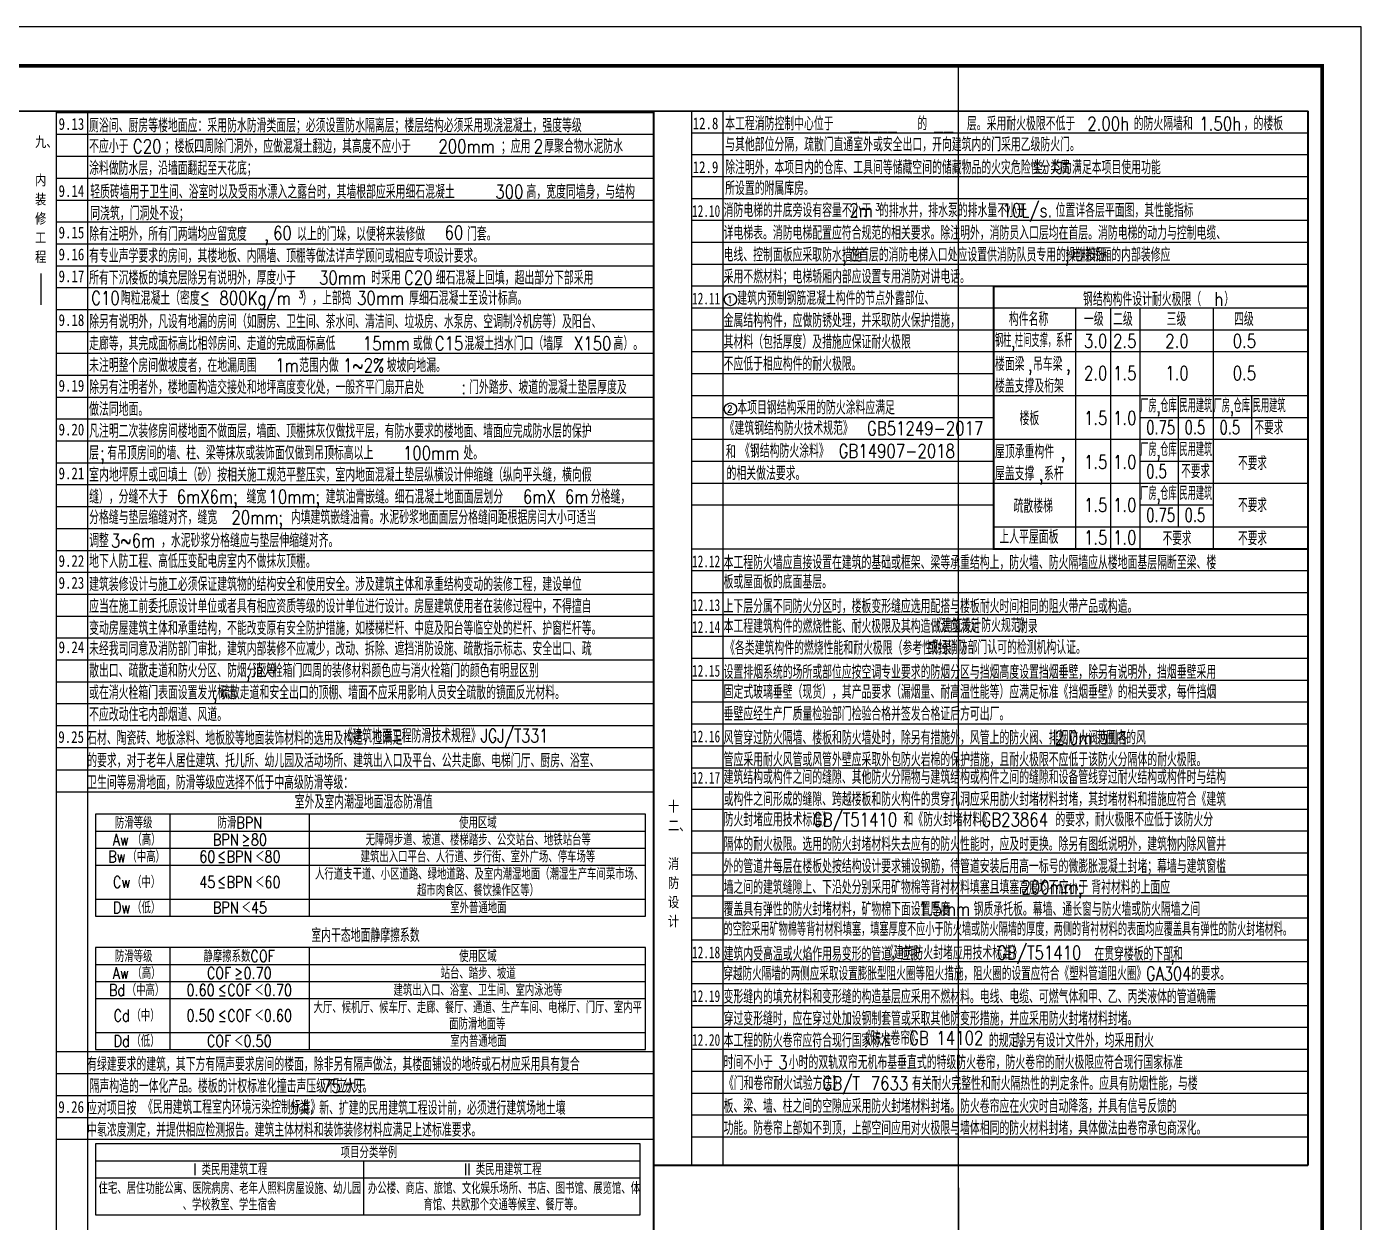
# Model space of a CAD drawing. Extents: x -1041549 to 749950, y -354245 to 17554.
# Drawn here: x -991585 to -957449, y -131137 to -100558 of the extents above; entities that cross this region are included whole.
import ezdxf
from ezdxf.enums import TextEntityAlignment as Align

# ---------------------------------------------------------------- set-up
doc = ezdxf.new("R2010")
doc.units = 0
doc.header["$LTSCALE"] = 1000
doc.header["$MEASUREMENT"] = 0
doc.linetypes.add('CONTINOUS', pattern=[0])
for name, color, linetype in [('14', 1, 'Continuous'), ('PUB_TEXT', 7, 'Continuous'), ('PUB_TITLE', 4, 'Continuous'), ('text', 7, 'Continuous'), ('辅助线', 8, 'CONTINOUS')]:
    doc.layers.add(name, color=color, linetype=linetype)
doc.styles.add('-黑体', font='simhei.ttf', dxfattribs={"width": 0.8})
doc.styles.add('_HZTXT', font='gs_txt.shx', dxfattribs={"width": 0.8, "bigfont": 'HZTXT.shx'})
doc.styles.add('hztxt', font='romand_pkpm', dxfattribs={"bigfont": 'gbcbig'})

# ---------------------------------------------------------------- blocks, each defined once
blk = doc.blocks.new('A$C664e5b13')
at = {"layer": '14'}
blk.add_line((10487, 29417), (10487, 717), dxfattribs=at)
blk.add_lwpolyline([(10487, 717), (10487, 58117)], dxfattribs=at)

msp = doc.modelspace()

# ---------------------------------------------------------------- linework, layer by layer
at = {"color": 4}
msp.add_line((-991223.7, -106873.4), (-991223.7, -107670.2), dxfattribs=at)
msp.add_lwpolyline([(-958449.1, -101558.4), (-1039049.1, -101558.4), (-1039049.1, -158958.4), (-958449.1, -158958.4)], close=True)
at = {"layer": 'PUB_TEXT'}
for centre in [(-973584.7, -107536.6), (-973584.9, -110336.9)]:
    msp.add_circle(centre, 157.5, dxfattribs=at)
at = {"layer": 'PUB_TITLE'}
msp.add_lwpolyline([(-1041549.1, -159958.4), (-957449.1, -159958.4), (-957449.1, -100558.4), (-1041549.1, -100558.4)], close=True, dxfattribs=at)
msp.add_lwpolyline([(-1041549.1, -159958.4), (-957449.1, -159958.4), (-957449.1, -100558.4), (-1041549.1, -100558.4)], close=True, dxfattribs=at)
at = {"layer": 'PUB_TITLE', "const_width": 100}
msp.add_lwpolyline([(-1039049.1, -158958.4), (-958449.1, -158958.4), (-958449.1, -101558.4), (-1039049.1, -101558.4)], close=True, dxfattribs=at)
msp.add_lwpolyline([(-1039049.1, -158958.4), (-958449.1, -158958.4), (-958449.1, -101558.4), (-1039049.1, -101558.4)], close=True, dxfattribs=at)
at = {"layer": 'text', "color": 4}
for points in [[(-989826.6, -123303.7), (-975760.3, -123303.7), (-975760.3, -120699.4), (-989826.6, -120699.4)], [(-989826.6, -126716.9), (-975760.3, -126716.9), (-975760.3, -124112.7), (-989826.6, -124112.7)], [(-989826.6, -130946.9), (-975891.1, -130946.9), (-975891.1, -129130.2), (-989826.6, -129130.2)]]:
    msp.add_lwpolyline(points, close=True, dxfattribs=at)
for points in [[(-987924, -120699.4), (-987924, -123303.7)], [(-984362, -120699.4), (-984362, -123303.7)], [(-989826.6, -121133.5), (-975760.3, -121133.5)], [(-989826.6, -121567.5), (-975760.3, -121567.5)], [(-989826.6, -122001.6), (-975760.3, -122001.6)], [(-989826.6, -122869.7), (-975760.3, -122869.7)], [(-987924, -124112.7), (-987924, -126716.9)], [(-984362, -124112.7), (-984362, -126716.9)], [(-989826.6, -124546.7), (-975760.3, -124546.7)], [(-989826.6, -124980.8), (-975760.3, -124980.8)], [(-989826.6, -125414.8), (-975760.3, -125414.8)], [(-989826.6, -126282.9), (-975760.3, -126282.9)], [(-989826.6, -129564.2), (-975891.1, -129564.2)], [(-982973, -129564.2), (-982973, -130946.9)], [(-989826.6, -129998.3), (-975891.1, -129998.3)]]:
    msp.add_lwpolyline(points, dxfattribs=at)
at = {"layer": '辅助线'}
for p, q in [((-990824.1, -102718.4), (-975549.1, -102718.4)), ((-990824.1, -158958.4), (-990824.1, -102734.8)), ((-990024.1, -158958.4), (-990024.1, -102718.4)), ((-975370.4, -102718.4), (-958809.8, -102718.4)), ((-958809.8, -102718.4), (-974570.4, -102718.4)), ((-974570.4, -129679.2), (-974570.4, -102734.8)), ((-973770.4, -129679.2), (-973770.4, -102718.4)), ((-990824.1, -102751.3), (-975549.1, -102751.3)), ((-990824.1, -102751.3), (-975549.1, -102751.3)), ((-990824.1, -103311.3), (-975549.1, -103311.3)), ((-958809.8, -103278.4), (-974570.4, -103278.4)), ((-990824.1, -103871.3), (-975549.1, -103871.3)), ((-958809.8, -103838.4), (-974570.4, -103838.4)), ((-990824.1, -104431.3), (-975549.1, -104431.3)), ((-958809.8, -104398.4), (-974570.4, -104398.4)), ((-990824.1, -104991.3), (-975549.1, -104991.3)), ((-958809.8, -104958.4), (-974570.4, -104958.4)), ((-990824.1, -105551.3), (-975549.1, -105551.3)), ((-958809.8, -105518.4), (-974570.4, -105518.4)), ((-990824.1, -106111.3), (-975549.1, -106111.3)), ((-958809.8, -106078.4), (-974570.4, -106078.4)), ((-990824.1, -106671.3), (-975549.1, -106671.3)), ((-958809.8, -106638.4), (-974570.4, -106638.4)), ((-990824.1, -107231.3), (-975549.1, -107231.3)), ((-958809.8, -107198.4), (-974570.4, -107198.4)), ((-990824.1, -107791.3), (-975549.1, -107791.3)), ((-958809.8, -107758.4), (-974570.4, -107758.4)), ((-990824.1, -108351.3), (-975549.1, -108351.3)), ((-958809.8, -108318.4), (-974570.4, -108318.4)), ((-958809.8, -108878.4), (-974570.4, -108878.4)), ((-990824.1, -108911.3), (-975549.1, -108911.3)), ((-990824.1, -109471.3), (-975549.1, -109471.3)), ((-966850.8, -109438.4), (-974570.4, -109438.4)), ((-990824.1, -110031.3), (-975549.1, -110031.3)), ((-958809.8, -109998.4), (-974570.4, -109998.4)), ((-990824.1, -110591.3), (-975549.1, -110591.3)), ((-966850.8, -110558.4), (-974570.4, -110558.4)), ((-958809.8, -110558.4), (-963115.7, -110558.4)), ((-990824.1, -111151.3), (-975549.1, -111151.3)), ((-958809.8, -111118.4), (-974570.4, -111118.4)), ((-990824.1, -111711.3), (-975549.1, -111711.3)), ((-966850.8, -111678.4), (-974570.4, -111678.4)), ((-961241.1, -111678.4), (-963115.7, -111678.4)), ((-990824.1, -112271.3), (-975549.1, -112271.3)), ((-958809.8, -112238.4), (-974570.4, -112238.4)), ((-990824.1, -112831.3), (-975549.1, -112831.3)), ((-966850.8, -112798.4), (-974570.4, -112798.4)), ((-961241.1, -112798.4), (-963115.7, -112798.4)), ((-990824.1, -113391.3), (-975549.1, -113391.3)), ((-958809.8, -113358.4), (-966850.8, -113358.4)), ((-990824.1, -113951.3), (-975549.1, -113951.3)), ((-958809.8, -113918.4), (-974570.4, -113918.4)), ((-990824.1, -114511.3), (-975549.1, -114511.3)), ((-958809.8, -114478.4), (-974570.4, -114478.4)), ((-958809.8, -115038.4), (-974570.4, -115038.4)), ((-990824.1, -115071.3), (-975549.1, -115071.3)), ((-990824.1, -115631.3), (-975549.1, -115631.3)), ((-958809.8, -115598.4), (-974570.4, -115598.4)), ((-990824.1, -116191.3), (-975549.1, -116191.3)), ((-958809.8, -116158.4), (-974570.4, -116158.4)), ((-958809.8, -116718.4), (-974570.4, -116718.4)), ((-990824.1, -116751.3), (-975549.1, -116751.3)), ((-990824.1, -117311.3), (-975549.1, -117311.3)), ((-958809.8, -117278.4), (-974570.4, -117278.4)), ((-990824.1, -117871.3), (-975549.1, -117871.3)), ((-958809.8, -117838.4), (-974570.4, -117838.4)), ((-990824.1, -118431.3), (-975549.1, -118431.3)), ((-958809.8, -118398.4), (-974570.4, -118398.4)), ((-990824.1, -118991.3), (-975549.1, -118991.3)), ((-958809.8, -118958.4), (-974570.4, -118958.4)), ((-990824.1, -119567.7), (-975549.1, -119567.7)), ((-958809.8, -119518.4), (-974570.4, -119518.4)), ((-990824.1, -120127.7), (-975549.1, -120127.7)), ((-958809.8, -120015.7), (-974570.4, -120015.7)), ((-958809.8, -120575.7), (-974570.4, -120575.7)), ((-958809.8, -121135.7), (-974570.4, -121135.7)), ((-958809.8, -121695.7), (-974570.4, -121695.7)), ((-958809.8, -122255.7), (-974570.4, -122255.7)), ((-958809.8, -122799.2), (-974570.4, -122799.2)), ((-958809.8, -123359.2), (-974570.4, -123359.2)), ((-958809.8, -123919.2), (-974570.4, -123919.2)), ((-958809.8, -124479.2), (-974570.4, -124479.2)), ((-958809.8, -125039.2), (-974570.4, -125039.2)), ((-958809.8, -125599.2), (-974570.4, -125599.2)), ((-958809.8, -126159.2), (-974570.4, -126159.2)), ((-990824.1, -126772.7), (-975549.1, -126772.7)), ((-958809.8, -126719.2), (-974570.4, -126719.2)), ((-958809.8, -127279.2), (-974570.4, -127279.2)), ((-990824.1, -127332.7), (-975549.1, -127332.7)), ((-990824.1, -127892.7), (-975549.1, -127892.7)), ((-958809.8, -127839.2), (-974570.4, -127839.2)), ((-990824.1, -128452.7), (-975549.1, -128452.7)), ((-958809.8, -128399.2), (-974570.4, -128399.2)), ((-990824.1, -129012.7), (-975549.1, -129012.7)), ((-958809.8, -128959.2), (-974570.4, -128959.2)), ((-974570.4, -129679.2), (-958809.8, -129679.2))]:
    msp.add_line(p, q, dxfattribs=at)
at = {"layer": '辅助线', "const_width": 50}
for points in [[(-958809.8, -102718.4), (-1039049.1, -102718.4)], [(-975549.1, -102718.4), (-975549.1, -158958.4)], [(-975549.1, -102718.4), (-958809.8, -102718.4)], [(-958809.8, -102718.4), (-958809.8, -129679.2)], [(-958809.8, -107198.4), (-966850.8, -107198.4), (-966850.8, -113918.4), (-958809.8, -113918.4)], [(-975549.1, -129679.2), (-958809.8, -129679.2)]]:
    msp.add_lwpolyline(points, dxfattribs=at)
at = {"layer": '辅助线'}
for points in [[(-964756.6, -107758.4), (-964756.6, -113918.4)], [(-963860.8, -107758.4), (-963860.8, -113918.4)], [(-963115.7, -107758.4), (-963115.7, -113918.4)], [(-961241.1, -107758.4), (-961241.1, -113918.4)], [(-962132.8, -109998.4), (-962132.8, -113358.4)], [(-960258.3, -109998.4), (-960258.3, -111118.4)]]:
    msp.add_lwpolyline(points, dxfattribs=at)

# ---------------------------------------------------------------- block references
msp.add_blockref('A$C664e5b13', (-978235.8, -159675.5))

# ---------------------------------------------------------------- texts
at = {"layer": 'PUB_TEXT', "style": 'hztxt'}
for s, height, width, p in [('厕浴间、厨房等楼地面应：采用防水防滑类面层；必须设置防水隔离层；楼层结构必须采用现浇混凝土，强度等级', 350, 0.8, (-989988.6, -103259.3)), ('本工程消防控制中心位于', 350, 0.8, (-973719.9, -103212.4)), ('的', 350, 0.8, (-968805.5, -103212.4)), ('层。采用耐火极限不低于', 350, 0.8, (-967537.8, -103212.4)), ('2.00h', 350, 0.8, (-964457.8, -103212.4)), ('的防火隔墙和', 350, 0.8, (-963271.2, -103212.4)), ('1.50h', 350, 0.8, (-961591.2, -103212.4)), ('，的楼板', 350, 0.8, (-960457.8, -103212.4)), ('不应小于', 350, 0.8, (-989988.6, -103792.7)), ('；楼板四周除门洞外，应做混凝土翻边，其高度不应小于', 350, 0.8, (-988055.2, -103792.7)), ('；应用', 350, 0.8, (-979455.2, -103792.7)), ('厚聚合物水泥防水', 350, 0.8, (-978348.6, -103792.7)), ('与其他部位分隔，疏散门直通室外或安全出口，开向建筑内的门采用乙级防火门。', 350, 0.8, (-973719.9, -103746.1)), ('C20', 350, 0.8, (-988868.6, -103792.7)), ('200mm', 350, 0.8, (-981055.2, -103792.7)), ('2', 350, 0.8, (-978615.2, -103792.7)), ('涂料做防水层，沿墙面翻起至天花底；', 350, 0.8, (-989988.6, -104352.7)), ('除注明外，本项目内的仓库、工具间等储藏空间的储藏物品的火灾危险性分类属', 350, 0.8, (-973719.9, -104332.4)), ('类。均为满足本项目使用功能', 350, 0.8, (-965855, -104332.4)), ('轻质砖墙用于卫生间、浴室时以及受雨水漂入之露台时，其墙根部应采用细石混凝土', 350, 0.8, (-989960.6, -104955.4)), ('300', 350, 0.8, (-979600.6, -104955.4)), ('高，宽度同墙身，与结构', 350, 0.8, (-978800.6, -104955.4)), ('所设置的附属库房。', 350, 0.8, (-973719.9, -104866)), ('同浇筑，门洞处不设；', 350, 0.8, (-989960.6, -105507.5)), ('消防电梯的井底旁设有容量不小于', 350, 0.8, (-973759.9, -105430.3)), ('2m', 350, 0.8, (-970545.1, -105430.3)), ('3', 175, 0.8, (-969878.4, -105255.3)), ('的排水井，排水泵的排水量不小于', 350, 0.8, (-969785.1, -105430.3)), ('10L/s.', 350, 0.8, (-966627.5, -105430.3)), ('位置详各层平面图，其性能指标', 350, 0.8, (-965267.5, -105430.3)), ('除有注明外，所有门两端均应留宽度', 350, 0.8, (-989988.6, -106035.3)), ('以上的门垛，以便将来装修做', 350, 0.8, (-984669.7, -106035.3)), ('门套。', 350, 0.8, (-980324.2, -106035.3)), ('详电梯表。消防电梯配置应符合规范的相关要求。除注明外，消防员入口层均在首层。消防电梯的动力与控制电缆、', 350, 0.8, (-973759.9, -106006.3)), (',', 350, 0.8, (-985508.6, -106035.3)), ('有专业声学要求的房间，其楼地板、内隔墙、顶棚等做法详声学顾问或相应专项设计要求。', 350, 0.8, (-989988.6, -106595.3)), ('电线、控制面板应采取防水措施', 350, 0.8, (-973759.9, -106566.3)), (';', 350, 0.8, (-970735, -106566.3)), ('在首层的消防电梯入口处应设置供消防队员专用的操作按钮', 350, 0.8, (-970548.3, -106566.3)), (';', 350, 0.8, (-965037.7, -106566.3)), ('电梯轿厢的内部装修应', 350, 0.8, (-964851, -106566.3)), ('所有下沉楼板的填充层除另有说明外，厚度小于', 350, 0.8, (-989988.6, -107155.3)), ('30mm', 350, 0.8, (-984108.6, -107155.3)), ('时采用', 350, 0.8, (-982775.2, -107155.3)), ('C20', 350, 0.8, (-981935.2, -107155.3)), ('细石混凝上回填，超出部分下部采用', 350, 0.8, (-981121.9, -107155.3)), ('采用不燃材料；电梯轿厢内部应设置专用消防对讲电话。', 350, 0.8, (-973759.9, -107126.3)), ('C10', 350, 0.8, (-989936, -107674.3)), ('陶粒混凝土（密度≤', 350, 0.8, (-989176, -107674.3)), ('800Kg/m', 350, 0.8, (-986656, -107674.3)), ('3', 175, 0.8, (-984629.4, -107499.3)), ('），上部捣', 350, 0.8, (-984536, -107674.3)), ('30mm', 350, 0.8, (-983136, -107674.3)), ('厚细石混凝士至设计标高。', 350, 0.8, (-981802.7, -107674.3)), ('建筑内预制钢筋混凝土构件的节点外露部位、', 350, 0.8, (-973409.7, -107676.6)), ('钢结构构件设计耐火极限（', 350, 0.8, (-964568, -107701.8)), ('h', 350, 0.8, (-961208, -107701.8)), ('）', 350, 0.8, (-960954.6, -107701.8)), ('金属结构构件，应做防锈处理，并采取防火保护措施，', 350, 0.8, (-973759.7, -108248.2)), ('构件名称', 350, 0.8, (-966462.4, -108213.5)), ('一级', 350, 0.8, (-964543.7, -108213.5)), ('二级', 350, 0.8, (-963798.6, -108213.5)), ('三级', 350, 0.8, (-962429.7, -108213.5)), ('四级', 350, 0.8, (-960704, -108213.5)), ('除另有说明外，凡设有地漏的房间（如厨房、卫生间、茶水间、清洁间、垃圾房、水泵房、空调制冷机房等）及阳台、', 350, 0.8, (-989988.6, -108275.3)), ('走廊等，其完成面标高比相邻房间、走道的完成面标高低', 350, 0.8, (-989988.6, -108835.3)), ('15mm', 350, 0.8, (-982988.6, -108835.3)), ('或做', 350, 0.8, (-981708.6, -108835.3)), ('C15', 350, 0.8, (-981148.6, -108835.3)), ('混凝土挡水门口（墙厚', 350, 0.8, (-980388.6, -108835.3)), ('X150', 350, 0.8, (-977588.6, -108835.3)), ('高）。', 350, 0.8, (-976575.2, -108835.3)), ('其材料（包括厚度）及措施应保证耐火极限', 350, 0.8, (-973759.9, -108796.9)), ('钢柱,柱间支撑，系杆', 350, 0.6, (-966819.4, -108752.4)), ('3.0', 350, 0.8, (-964543.7, -108773.5)), ('2.5', 350, 0.8, (-963798.6, -108773.5)), ('2.0', 350, 0.8, (-962464.2, -108773.5)), ('0.5', 350, 0.8, (-960738.6, -108773.5)), ('未注明整个房间做坡度者，在地漏周围', 350, 0.8, (-989988.6, -109395.3)), ('1m', 350, 0.8, (-985228.6, -109395.3)), ('范围内做', 350, 0.8, (-984615.2, -109395.3)), ('1~2%', 350, 0.8, (-983495.2, -109395.3)), ('坡坡向地漏。', 350, 0.8, (-982375.2, -109395.3)), ('不应低于相应构件的耐火极限。', 350, 0.8, (-973759.9, -109356.9)), ('楼面梁', 350, 0.8, (-966819.4, -109362)), ('吊车梁', 350, 0.8, (-965846, -109362)), ('除另有注明者外，楼地面构造交接处和地坪高度变化处，一般齐平门扇开启处', 350, 0.8, (-989988.6, -109955.3)), ('门外踏步、坡道的混凝土垫层厚度及', 350, 0.8, (-980268.6, -109955.3)), ('楼盖支撑及桁架', 350, 0.8, (-966819.4, -109922)), (',', 350, 0.8, (-965979.4, -109362)), (',', 350, 0.8, (-965006, -109362)), ('2.0', 350, 0.8, (-964543.7, -109594.9)), ('1.5', 350, 0.8, (-963798.6, -109594.9)), ('1.0', 350, 0.8, (-962464.2, -109594.9)), ('0.5', 350, 0.8, (-960738.6, -109594.9)), (':', 350, 0.8, (-980468.6, -109955.3)), ('做法同地面。', 350, 0.8, (-989988.6, -110515.3)), ('本项目钢结构采用的防火涂料应满足', 350, 0.8, (-973409.9, -110476.9)), ('厂房,仓库', 350, 0.6, (-963102.5, -110423.2)), ('民用建筑', 350, 0.6, (-962101.8, -110423.2)), ('厂房,仓库', 350, 0.6, (-961228, -110423.2)), ('民用建筑', 350, 0.6, (-960227.3, -110423.2)), ('楼板', 350, 0.8, (-966191.4, -110752.2)), ('1.5', 350, 0.8, (-964543.7, -110742.1)), ('1.0', 350, 0.8, (-963798.6, -110742.1)), ('不要求', 350, 0.7, (-960180.7, -110983.2)), ('凡注明二次装修房间楼地面不做面层，墙面、顶棚抹灰仅做找平层，有防水要求的楼地面、墙面应完成防水层的保护', 350, 0.8, (-989988.6, -111075.3)), ('0.75', 350, 0.7, (-962949.6, -110983.2)), ('0.5', 350, 0.7, (-961966.7, -110983.2)), ('0.5', 350, 0.7, (-961075.1, -110983.2)), ('层', 350, 0.8, (-989988.6, -111635.3)), ('有吊顶房间的墙、柱、梁等抹灰或装饰面仅做到吊顶标高以上', 350, 0.8, (-989521.9, -111635.3)), ('处。', 350, 0.8, (-980415.2, -111635.3)), ('和', 350, 0.8, (-973698.9, -111609.6)), ('屋顶承重构件', 350, 0.8, (-966819.4, -111602)), ('厂房,仓库', 350, 0.6, (-963102.5, -111543.2)), ('民用建筑', 350, 0.6, (-962101.8, -111543.2)), (';', 350, 0.8, (-989708.6, -111635.3)), ('100mm', 350, 0.8, (-981961.9, -111635.3)), (',', 350, 0.8, (-965139.4, -111602)), ('1.5', 350, 0.8, (-964543.7, -111864.5)), ('1.0', 350, 0.8, (-963798.6, -111864.5)), ('不要求', 350, 0.7, (-960599.6, -111898)), ('室内地坪原土或回填土（砂）按相关施工规范平整压实，室内地面混凝土垫层纵横设计伸缩缝（纵向平头缝，横向假', 350, 0.8, (-989988.6, -112195.3)), ('的相关做法要求。', 350, 0.8, (-973684.5, -112157.9)), ('屋盖支撑', 350, 0.8, (-966819.4, -112162)), ('系杆', 350, 0.8, (-965566, -112162)), ('0.5', 350, 0.7, (-962949.6, -112103.2)), ('不要求', 350, 0.7, (-962055.2, -112103.2)), (',', 350, 0.8, (-965699.4, -112162)), ('厂房,仓库', 350, 0.6, (-963102.5, -112663.2)), ('民用建筑', 350, 0.6, (-962101.8, -112663.2)), ('缝），分缝不大于', 350, 0.8, (-989988.6, -112755.3)), ('6mX6m;', 350, 0.8, (-987748.6, -112755.3)), ('缝宽', 350, 0.8, (-985961.9, -112755.3)), ('10mm;', 350, 0.8, (-985401.9, -112755.3)), ('建筑油膏嵌缝。细石混凝土地面面层划分', 350, 0.8, (-983935.2, -112755.3)), ('6mX', 350, 0.8, (-978895.2, -112755.3)), ('6m', 350, 0.8, (-977820.8, -112755.3)), ('分格缝，', 350, 0.8, (-977154.1, -112755.3)), ('疏散楼梯', 350, 0.8, (-966344, -112992.2)), ('1.5', 350, 0.8, (-964543.7, -112967.2)), ('1.0', 350, 0.8, (-963798.6, -112967.2)), ('不要求', 350, 0.7, (-960599.6, -112970.4)), ('分格缝与垫层缩缝对齐，缝宽', 350, 0.8, (-989988.6, -113282.5)), ('20mm;', 350, 0.8, (-986348.6, -113282.5)), ('内填建筑嵌缝油膏。水泥砂浆地面面层分格缝间距根据房闫大小可适当', 350, 0.8, (-984828.6, -113282.5)), ('0.75', 350, 0.7, (-962949.6, -113223.2)), ('0.5', 350, 0.7, (-961966.7, -113223.2)), ('调整', 350, 0.8, (-989988.6, -113875.3)), ('3~6m', 350, 0.8, (-989428.6, -113875.3)), ('，水泥砂浆分格缝应与垫层伸缩缝对齐。', 350, 0.8, (-988148.6, -113875.3)), ('上人平屋面板', 350, 0.8, (-966706.3, -113780.9)), ('1.5', 350, 0.8, (-964543.7, -113797.7)), ('1.0', 350, 0.8, (-963798.6, -113797.7)), ('不要求', 350, 0.7, (-962529.1, -113819.9)), ('不要求', 350, 0.7, (-960599.6, -113819.9)), ('地下人防工程、高低压变配电房室内不做抹灰顶棚。', 350, 0.8, (-989988.6, -114402.6)), ('本工程防火墙应直接设置在建筑的基础或框架、梁等承重结构上，防火墙、防火隔墙应从楼地面基层隔断至梁、楼', 350, 0.8, (-973759.9, -114436)), ('建筑装修设计与施工必须保证建筑物的结构安全和使用安全。涉及建筑主体和承重结构变动的装修工程，建设单位', 350, 0.8, (-989988.6, -114995.3)), ('板或屋面板的底面基层。', 350, 0.8, (-973759.9, -114930.2)), ('应当在施工前委托原设计单位或者具有相应资质等级的设计单位进行设计。房屋建筑使用者在装修过程中，不得擅自', 350, 0.8, (-989988.6, -115555.3)), ('上下层分属不同防火分区时，楼板变形缝应选用配搭与楼板耐火时间相同的阻火带产品或构造。', 350, 0.8, (-973759.9, -115556)), ('本工程建筑构件的燃烧性能、耐火极限及其构造做法应满足', 350, 0.8, (-973759.9, -116067.2)), ('变动房屋建筑主体和承重结构，不能改变原有安全防护措施，如楼梯栏杆、中庭及阳台等临空处的栏杆、护窗栏杆等。', 350, 0.8, (-989988.6, -116115.3)), ('未经我司同意及消防部门审批，建筑内部装修不应减少，改动、拆除、遮挡消防设施、疏散指示标志、安全出口、疏', 350, 0.8, (-989988.6, -116642.5)), ('或经消防部门认可的检测机构认证。', 350, 0.8, (-968526.4, -116607.5)), ('散出口、疏散走道和防火分区、防烟分区等', 350, 0.8, (-989988.6, -117202.5)), (';', 350, 0.8, (-985979.9, -117202.5)), ('消火栓箱门四周的装修材料颜色应与消火栓箱门的颜色有明显区别', 350, 0.8, (-985793.2, -117202.5)), ('设置排烟系统的场所或部位应按空调专业要求的防烟分区与挡烟高度设置挡烟垂壁，除另有说明外，挡烟垂壁采用', 350, 0.8, (-973759.9, -117237.4)), ('或在消火栓箱门表面设置发光标志', 350, 0.8, (-989988.6, -117762.5)), ('疏散走道和安全出口的顶棚、墙面不应采用影响人员安全疏散的镜面反光材料。', 350, 0.8, (-986639.1, -117762.5)), ('固定式玻璃垂壁（现货），其产品要求（漏烟量、耐高温性能等）应满足标准《挡烟垂壁》的相关要求，每件挡烟', 350, 0.8, (-973759.9, -117747.2)), (';', 350, 0.8, (-986825.7, -117762.5)), ('不应改动住宅内部烟道、风道。', 350, 0.8, (-989988.6, -118322.5)), ('垂壁应经生产厂质量检验部门检验合格并签发合格证后方可出厂。', 350, 0.8, (-973759.9, -118307.2)), ('石材、陶瓷砖、地板涂料、地板胶等地面装饰材料的选用及构造，应满足', 350, 0.8, (-990038.8, -118927.1)), ('风管穿过防火隔墙、楼板和防火墙处时，除另有措施外，风管上的防火阀、排烟防火阀两侧各', 350, 0.8, (-973759.9, -118917.4)), ('2.0m', 350, 0.8, (-965287.6, -118917.4)), ('范围内的风', 350, 0.8, (-964220.9, -118917.4)), ('的要求，对于老年人居住建筑、托儿所、幼儿园及活动场所、建筑出入口及平台、公共走廊、电梯门厅、厨房、浴室、', 350, 0.8, (-990038.8, -119503.5)), ('管应采用耐火风管或风管外壁应采取外包防火岩棉的保护措施，且耐火极限不应低于该防火分隔体的耐火极限。', 350, 0.8, (-973759.9, -119477.4)), ('卫生间等易滑地面，防滑等级应选择不低于中高级防滑等级：', 350, 0.8, (-990038.8, -120063.5)), ('建筑结构或构件之间的缝隙、其他防火分隔物与建筑结构或构件之间的缝隙和设备管线穿过耐火结构或构件时与结构', 350, 0.8, (-973759.9, -119930)), ('或构件之间形成的缝隙、跨越楼板和防火构件的贯穿孔洞应采用肪火封堵材料封堵，其封堵材料和措施应符合《建筑', 350, 0.8, (-973759.9, -120490)), ('防火封堵应用技术标准》', 350, 0.8, (-973759.9, -121011.3)), ('GB/T51410', 350, 0.8, (-971479.3, -121011.3)), ('和《防火封堵材料》', 350, 0.8, (-969159.3, -121011.3)), ('GB23864', 350, 0.8, (-967165.1, -121011.3)), ('的要求，耐火极限不应低于该防火分', 350, 0.8, (-965271.8, -121011.3)), ('隔体的耐火极限。选用的防火封堵材料失去应有的防火性能时，应及时更换。除另有图纸说明外，建筑物内除风管井', 350, 0.8, (-973759.9, -121638.2)), ('外的管道井每层在楼板处按结构设计要求铺设钢筋，待管道安装后用高一标号的微膨胀混凝土封堵；幕墙与建筑窗槛', 350, 0.8, (-973759.9, -122206.2)), ('墙之间的建筑缝隙上、下沿处分别采用矿物棉等背衬材料填塞且填塞高度均不应小于', 350, 0.8, (-973759.9, -122741.8)), ('200mm;', 350, 0.8, (-966142.5, -122741.8)), ('背衬材料的上面应', 350, 0.8, (-964355.8, -122741.8)), ('覆盖具有弹性的防火封堵材料，矿物棉下面设置厚度', 350, 0.8, (-973759.9, -123301.8)), ('1.5mm', 350, 0.8, (-968777.4, -123301.8)), ('钢质承托板。幕墙、通长窗与防火墙或防火隔墙之间', 350, 0.8, (-967364.1, -123301.8)), ('的空腔采用矿物棉等背衬材料填塞，填塞厚度不应小于防火墙或防火隔墙的厚度，两侧的背衬材料的表面均应覆盖具有弹性的防火封堵材料。', 350, 0.67, (-973759.9, -123812.2)), ('建筑内受高温或火焰作用易变形的管道，应按', 350, 0.8, (-973759.9, -124445.5)), ('在贯穿楼板的下部和', 350, 0.8, (-964277.6, -124445.5)), ('穿越防火隔墙的两侧应采取设置膨胀型阻火圈等阻火措施，阻火圈的设置应符合《塑料管道阻火圈》GA304的要求。', 350, 0.78, (-973767.9, -124949.7)), (',', 350, 0.8, (-962338.8, -124445.5)), ('变形缝内的填充材料和变形缝的构造基层应采用不燃材料。电线、电缆、可燃气体和甲、乙、丙类液体的管道确需', 350, 0.8, (-973759.9, -125540.6)), ('穿过变形缝时，应在穿过处加设钢制套管或采取其他防变形措施，并应采用防火封堵材料封堵。', 350, 0.8, (-973759.9, -126100.6)), ('穿过变形缝时，应在穿过处加设钢制套管或采取其他防变形措施，并应采用防火封堵材料封堵。', 350, 0.8, (-973759.9, -126100.6)), ('本工程的防火卷帘应符合现行国家标准', 350, 0.8, (-973759.9, -126660.6)), ('的规定，', 350, 0.8, (-966976.1, -126660.6)), ('除另有设计文件外，均采用耐火', 350, 0.8, (-966281.9, -126660.6)), ('有绿建要求的建筑，其下方有隔声要求房间的楼面，除非另有隔声做法，其楼面铺设的地砖或石材应采用具有复合', 350, 0.8, (-990038.8, -127268.6)), ('时间不小于', 350, 0.8, (-973759.9, -127220.6)), ('3', 350, 0.8, (-972359.9, -127220.6)), ('小时的双轨双帘无机布基垂直式的特级防火卷帘，防火卷帘的耐火极限应符合现行国家标准', 350, 0.8, (-972093.3, -127220.6)), ('隔声构造的一体化产品。楼板的计权标准化撞击声压级不应大于', 350, 0.8, (-989976.9, -127828.6)), ('75', 350, 0.8, (-984032.6, -127828.6)), ('分贝。', 350, 0.8, (-983499.3, -127828.6)), ('有关耐火完整性和耐火隔热性的判定条件。应具有防烟性能，与楼', 350, 0.8, (-968942.1, -127760.2)), ('应对项目按', 350, 0.8, (-990038.8, -128388.6)), ('分类，新、扩建的民用建筑工程设计前，必须进行建筑场地土壤', 350, 0.8, (-984858.7, -128388.6)), ('板、梁、墙、柱之间的空隙应采用防火封堵材料封堵。防火卷帘应在火灾时自动降落，并具有信号反馈的', 350, 0.8, (-973759.9, -128340.6)), ('中氡浓度测定，并提供相应检测报告。建筑主体材料和装饰装修材料应满足上述标准要求。', 350, 0.8, (-990038.8, -128948.6)), ('功能。防卷帘上部如不到顶，上部空间应用对火极限与墙体相同的防火材料封堵，具体做法由卷帘承包商深化。', 350, 0.8, (-973759.9, -128900.6))]:
    msp.add_text(s, height=height, dxfattribs=dict(at, width=width)).set_placement(p)
for s, width, p, p2 in [('1', 3.36, (-973673.8, -107625.7), (-973531.2, -107625.7)), ('2', 1.2, (-973674, -110426), (-973531.5, -110426))]:
    msp.add_text(s, height=178.2, dxfattribs=dict(at, width=width)).set_placement(p, p2, align=Align.FIT)
at = {"layer": 'PUB_TEXT', "color": 4, "style": 'hztxt', "width": 0.8}
msp.add_text('附录', height=350, dxfattribs=at).set_placement((-966230.1, -116067.2))
at = {"layer": 'text', "style": '-黑体'}
for s, height, width, p in [('9.13', 301.69, 0.8, (-990769.6, -103196.6)), ('12.8', 301.69, 0.8, (-974551.1, -103182.1)), ('九、', 262.87, 0.8, (-991371.4, -103634.2)), ('12.9', 301.69, 0.8, (-974551.1, -104302.1)), ('内', 262.9, 0.8, (-991371.4, -104614.2)), ('9.14', 301.69, 0.8, (-990769.6, -104911.7)), ('装', 262.9, 0.8, (-991371.4, -105104.2)), ('12.10', 301.69, 0.7, (-974566.2, -105422.1)), ('修', 262.9, 0.8, (-991371.4, -105594.2)), ('9.15', 301.69, 0.8, (-990769.6, -105972.6)), ('工', 262.9, 0.8, (-991371.4, -106084.2)), ('程', 262.9, 0.8, (-991371.4, -106574.2)), ('9.16', 301.69, 0.8, (-990769.6, -106532.6)), ('9.17', 301.69, 0.8, (-990769.6, -107092.6)), ('12.11', 301.69, 0.7, (-974566.2, -107662.1)), ('9.18', 301.69, 0.8, (-990769.6, -108212.6)), ('9.19', 301.69, 0.8, (-990769.6, -109892.6)), ('9.20', 301.69, 0.8, (-990769.6, -111012.6)), ('9.21', 301.69, 0.8, (-990769.6, -112132.6)), ('9.22', 301.69, 0.8, (-990769.6, -114372.6)), ('12.12', 301.69, 0.7, (-974566.2, -114382.1)), ('9.23', 301.69, 0.8, (-990769.6, -114932.6)), ('12.13', 301.69, 0.7, (-974566.2, -115502.1)), ('12.14', 301.69, 0.7, (-974566.2, -116062.1)), ('9.24', 301.69, 0.8, (-990769.6, -116579.8)), ('12.15', 301.69, 0.7, (-974566.2, -117182.1)), ('9.25', 301.69, 0.8, (-990776.5, -118875.6)), ('12.16', 301.69, 0.7, (-974566.2, -118862.1)), ('12.17', 301.69, 0.7, (-974566.2, -119919.4)), ('十', 262.9, 0.8, (-975182.9, -120627.8)), ('二、', 262.87, 0.8, (-975182.9, -121117.8)), ('消', 262.9, 0.8, (-975182.9, -122097.8)), ('防', 262.9, 0.8, (-975182.9, -122587.8)), ('设', 262.9, 0.8, (-975182.9, -123077.8)), ('计', 262.9, 0.8, (-975182.9, -123567.8)), ('12.18', 301.69, 0.7, (-974566.2, -124382.9)), ('12.19', 301.69, 0.7, (-974566.2, -125502.9)), ('12.20', 301.69, 0.7, (-974566.2, -126622.9)), ('9.26', 301.69, 0.8, (-990776.5, -128337.1))]:
    msp.add_text(s, height=height, dxfattribs=dict(at, width=width)).set_placement(p)
at = {"layer": 'text', "color": 6, "style": '_HZTXT', "width": 0.8}
for s, p in [('_____', (-970517.7, -103162.4)), ('__', (-968368.2, -103162.4))]:
    msp.add_text(s, height=400, dxfattribs=at).set_placement(p)
at = {"layer": 'text', "color": 4, "style": 'hztxt'}
for s, height, width, p in [('60', 350, 0.8, (-985283.8, -106011.1)), ('60', 350, 0.8, (-980898.1, -106000.6)), ('《建筑钢结构防火技术规范》', 350, 0.8, (-973732.9, -111002.1)), ('GB51249-2017', 350, 0.8, (-970092.9, -111002.1)), ('《钢结构防火涂料》', 350, 0.8, (-973338.9, -111583.2)), ('GB14907-2018', 350, 0.8, (-970818.9, -111583.2)), ('《建筑设计防火规范》', 350, 0.8, (-968431, -116043.2)), ('《各类建筑构件的燃烧性能和耐火极限（参考性附录）》', 350, 0.8, (-973721.8, -116621.3)), ('《建筑地面工程防滑技术规程》JGJ/T331', 350, 0.76, (-983509.4, -118868.3)), ('室外及室内潮湿地面湿态防滑值', 350, 0.8, (-984728.1, -120559.4)), ('防滑等级', 300, 0.8, (-989328.9, -121066.5)), ('防滑', 300, 0.8, (-986703, -121066.5)), ('BPN', 300, 0.8, (-986223, -121066.5)), ('使用区域', 300, 0.8, (-980524.1, -121066.5)), ('（高）', 300, 0.8, (-988882.8, -121500.5)), ('无障碍步道、坡道、楼梯踏步、公交站台、地铁站台等', 300, 0.8, (-982916.6, -121500.5)), ('Aw', 300, 0.8, (-989385.6, -121500.5)), ('BPN', 300, 0.8, (-986823, -121500.5)), ('≥', 300, 0.8, (-986091.5, -121500.5)), ('80', 300, 0.8, (-985851.5, -121500.5)), ('Bw', 300, 0.8, (-989499.9, -121934.5)), ('（中高）', 300, 0.8, (-989008.5, -121934.5)), ('60', 300, 0.8, (-987171.5, -121934.5)), ('≤', 300, 0.8, (-986714.4, -121934.5)), ('BPN', 300, 0.8, (-986474.4, -121934.5)), ('＜', 300, 0.8, (-985743, -121934.5)), ('80', 300, 0.8, (-985503, -121934.5)), ('建筑出入口平台、人行道、步行街、室外广场、停车场等', 300, 0.8, (-983044.1, -121934.5)), ('人行道支干道、小区道路、绿地道路、及室内潮湿地面（潮湿生产车间菜市场、', 300, 0.8, (-984211.5, -122375.6)), ('Cw', 300, 0.8, (-989379.9, -122585.6)), ('（中）', 300, 0.8, (-988888.5, -122585.6)), ('45', 300, 0.8, (-987171.5, -122585.6)), ('≤', 300, 0.8, (-986714.4, -122585.6)), ('BPN', 300, 0.8, (-986474.4, -122585.6)), ('＜', 300, 0.8, (-985743, -122585.6)), ('60', 300, 0.8, (-985503, -122585.6)), ('超市肉食区、餐饮操作区等）', 300, 0.8, (-981602.7, -122795.6)), ('Dw', 300, 0.8, (-989379.9, -123236.7)), ('（低）', 300, 0.8, (-988888.5, -123236.7)), ('BPN', 300, 0.8, (-986823, -123236.7)), ('＜', 300, 0.8, (-986091.5, -123236.7)), ('45', 300, 0.8, (-985851.5, -123236.7)), ('室外普通地面', 300, 0.8, (-980752.8, -123236.7)), ('室内干态地面静摩擦系数', 350, 0.8, (-984305.9, -123972.7)), ('防滑等级', 300, 0.8, (-989328.9, -124479.7)), ('静摩擦系数', 300, 0.8, (-987063, -124479.7)), ('COF', 300, 0.8, (-985863, -124479.7)), ('使用区域', 300, 0.8, (-980524.1, -124479.7)), ('《建筑防火封堵应用技术标准》', 350, 0.8, (-969660.5, -124417.6)), ('GB/T51410', 350, 0.8, (-966768.6, -124417.6)), ('（高）', 300, 0.8, (-988882.8, -124913.7)), ('站台、踏步、坡道', 300, 0.8, (-980998.4, -124913.7)), ('Aw', 300, 0.8, (-989385.6, -124913.7)), ('COF', 300, 0.8, (-986977.3, -124913.7)), ('≥', 300, 0.8, (-986280.1, -124913.7)), ('0.70', 300, 0.8, (-986040.1, -124913.7)), ('Bd', 300, 0.8, (-989482.8, -125347.8)), ('（中高）', 300, 0.8, (-989025.6, -125347.8)), ('0.60', 300, 0.8, (-987497.3, -125347.8)), ('≤', 300, 0.8, (-986697.3, -125347.8)), ('COF', 300, 0.8, (-986457.3, -125347.8)), ('＜', 300, 0.8, (-985760.1, -125347.8)), ('0.70', 300, 0.8, (-985520.1, -125347.8)), ('建筑出入口、浴室、卫生间、室内泳池等', 300, 0.8, (-982204.1, -125347.8)), ('大厅、候机厅、候车厅、走廊、餐厅、通道、生产车间、电梯厅、门厅、室内平', 300, 0.8, (-984249, -125788.8)), ('Cd', 300, 0.8, (-989362.8, -125998.8)), ('（中）', 300, 0.8, (-988905.6, -125998.8)), ('0.50', 300, 0.8, (-987497.3, -125998.8)), ('≤', 300, 0.8, (-986697.3, -125998.8)), ('COF', 300, 0.8, (-986457.3, -125998.8)), ('＜', 300, 0.8, (-985760.1, -125998.8)), ('0.60', 300, 0.8, (-985520.1, -125998.8)), ('面防滑地面等', 300, 0.8, (-980779.1, -126208.8)), ('《防火卷帘》', 350, 0.8, (-970251.3, -126598.3)), ('GB', 350, 0.8, (-969017.4, -126598.3)), ('14102', 350, 0.8, (-968316.3, -126598.3)), ('Dd', 300, 0.8, (-989362.8, -126649.9)), ('（低）', 300, 0.8, (-988905.6, -126649.9)), ('COF', 300, 0.8, (-986977.3, -126649.9)), ('＜', 300, 0.8, (-986280.1, -126649.9)), ('0.50', 300, 0.8, (-986040.1, -126649.9)), ('室内普通地面', 300, 0.8, (-980752.8, -126649.9)), ('《门和卷帘耐火试验方法》', 350, 0.8, (-973751, -127755.6)), ('GB/T', 350, 0.8, (-971232, -127755.6)), ('7633', 350, 0.8, (-969997.6, -127755.6)), ('《民用建筑工程室内环境污染控制标准》', 350, 0.8, (-988608.6, -128365.4)), ('项目分类举例', 300, 0.8, (-983551.5, -129497.2)), ('I', 300, 0.8, (-987323.3, -129931.3)), ('类民用建筑工程', 300, 0.8, (-987111, -129931.3)), ('II', 300, 0.8, (-980401.3, -129931.3)), ('类民用建筑工程', 300, 0.8, (-980097.5, -129931.3)), ('住宅、居住功能公寓、医院病房、老年人照料房屋设施、幼儿园', 300, 0.8, (-989749.4, -130412.6)), ('办公楼、商店、旅馆、文化娱乐场所、书店、图书馆、展览馆、体', 300, 0.8, (-982856.1, -130412.6)), ('、学校教室、学生宿舍', 300, 0.8, (-987596.1, -130832.6)), ('育馆、共欧那个交通等候室、餐厅等。', 300, 0.8, (-981439.2, -130832.6))]:
    msp.add_text(s, height=height, dxfattribs=dict(at, width=width)).set_placement(p)

doc.saveas('drawing.dxf')
